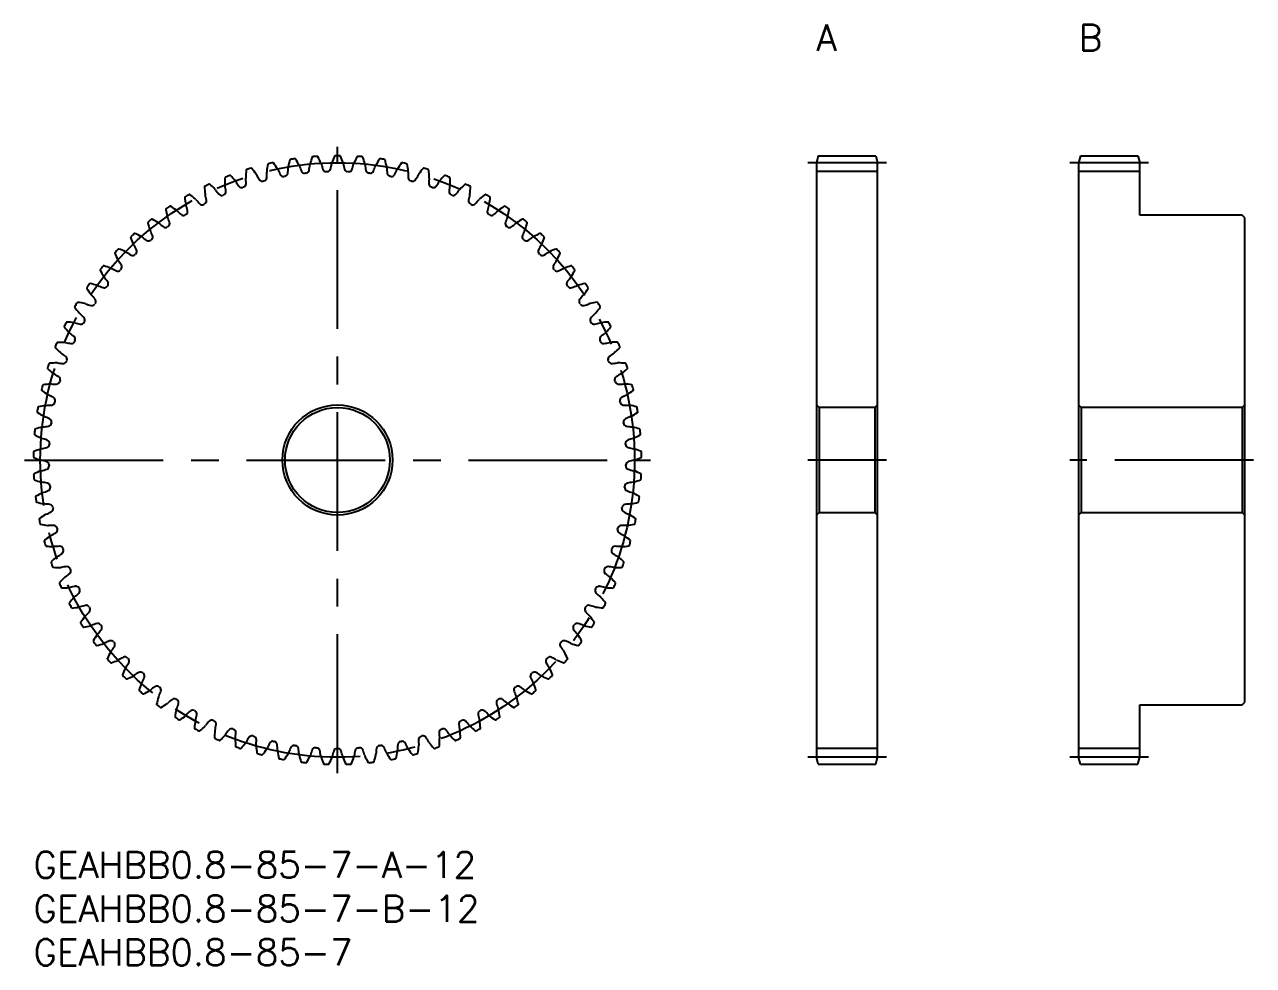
# Model space of a CAD drawing. Extents: x -1 to 140, y -13 to 95.
import ezdxf

# ---------------------------------------------------------------- set-up
doc = ezdxf.new("R2010")
doc.units = 0
doc.header["$LTSCALE"] = 0.5
doc.linetypes.add('CENTER', pattern=[50.8, 31.75, -6.35, 6.35, -6.35])
for name, color, linetype in [('MSM_CENTER', 1, 'CENTER'), ('MSM_CONTINUOUS', 7, 'CONTINUOUS'), ('MSM_PART_NUMBER', 7, 'CONTINUOUS')]:
    doc.layers.add(name, color=color, linetype=linetype)
doc.styles.get("Standard").update_dxf_attribs({"font": 'txt.shx', "height": 3, "bigfont": 'bigfont.shx'})

# ---------------------------------------------------------------- blocks, each defined once
blk = doc.blocks.new('*U2')
at = {"layer": 'MSM_PART_NUMBER'}
blk.add_text('GEAHBB0.8-85-7-A-12', height=3, dxfattribs=at).set_placement((0, -3))
blk = doc.blocks.new('*U3')
at = {"layer": 'MSM_PART_NUMBER'}
blk.add_text('GEAHBB0.8-85-7-B-12', height=3, dxfattribs=at).set_placement((0, -8))
blk = doc.blocks.new('*U4')
at = {"layer": 'MSM_PART_NUMBER'}
blk.add_text('GEAHBB0.8-85-7', height=3, dxfattribs=at).set_placement((0, -13))
blk = doc.blocks.new('*U5')
at = {"layer": 'MSM_PART_NUMBER'}
blk.add_text('A', height=3, dxfattribs=at).set_placement((89.6, 91.6))
blk = doc.blocks.new('*U6')
at = {"layer": 'MSM_PART_NUMBER'}
blk.add_text('B', height=3, dxfattribs=at).set_placement((119.6, 91.6))

msp = doc.modelspace()

# ---------------------------------------------------------------- linework, layer by layer
at = {"layer": 'MSM_CENTER'}
for p, q in [((34.8, 9), (34.8, 80.6)), ((97.6, 78.8), (88.6, 78.8)), ((127.6, 78.8), (118.6, 78.8)), ((-1, 44.8), (70.6, 44.8)), ((97.6, 44.8), (88.6, 44.8)), ((139.6, 44.8), (118.6, 44.8)), ((97.6, 10.8), (88.6, 10.8)), ((127.6, 10.8), (118.6, 10.8))]:
    msp.add_line(p, q, dxfattribs=at)
msp.add_circle((34.8, 44.8), 34, dxfattribs=at)
at = {"layer": 'MSM_CONTINUOUS'}
for p, q in [((89.81, 79.6), (89.6, 78.8)), ((89.6, 78.8), (89.6, 10.8)), ((89.81, 79.6), (96.39, 79.6)), ((96.39, 79.6), (96.6, 78.8)), ((96.6, 10.8), (96.6, 78.8)), ((119.81, 79.6), (119.6, 78.8)), ((119.6, 78.8), (119.6, 10.8)), ((119.81, 79.6), (126.39, 79.6)), ((126.39, 79.6), (126.6, 78.8)), ((126.6, 72.8), (126.6, 78.8)), ((96.6, 77.8), (89.6, 77.8)), ((126.6, 77.8), (119.6, 77.8)), ((138.3, 72.8), (126.6, 72.8)), ((138.6, 72.5), (138.3, 72.8)), ((138.6, 17.1), (138.6, 72.5)), ((89.6, 51.1), (89.9, 50.8)), ((89.9, 50.8), (89.9, 38.8)), ((96.3, 50.8), (89.9, 50.8)), ((96.3, 50.8), (96.6, 51.1)), ((96.3, 50.8), (96.3, 38.8)), ((119.6, 51.1), (119.9, 50.8)), ((119.9, 50.8), (119.9, 38.8)), ((138.3, 50.8), (119.9, 50.8)), ((138.3, 50.8), (138.6, 51.1)), ((138.3, 50.8), (138.3, 38.8)), ((89.9, 38.8), (89.6, 38.5)), ((89.9, 38.8), (96.3, 38.8)), ((96.6, 38.5), (96.3, 38.8)), ((119.9, 38.8), (119.6, 38.5)), ((119.9, 38.8), (138.3, 38.8)), ((138.6, 38.5), (138.3, 38.8)), ((138.3, 16.8), (138.6, 17.1)), ((126.6, 10.8), (126.6, 16.8)), ((126.6, 16.8), (138.3, 16.8)), ((96.6, 11.8), (89.6, 11.8)), ((126.6, 11.8), (119.6, 11.8)), ((89.81, 10), (89.6, 10.8)), ((89.81, 10), (96.39, 10)), ((96.39, 10), (96.6, 10.8)), ((119.81, 10), (119.6, 10.8)), ((119.81, 10), (126.39, 10)), ((126.39, 10), (126.6, 10.8))]:
    msp.add_line(p, q, dxfattribs=at)
for radius in [6.3, 6]:
    msp.add_circle((34.8, 44.8), radius, dxfattribs=at)
for centre, radius, start, end in [((34.8, 44.8), 34.8, 102.2727, 103.139), ((27.42, 78.73), 0.08, 36.0213, 102.2727), ((18.89, 72.53), 10.62, 31.6471, 36.0215), ((39.62, 76.4), 10.63, 165.155, 169.5294), ((29.43, 79.1), 0.08, 98.9038, 165.155), ((34.8, 44.8), 34.8, 98.0374, 98.9038), ((29.95, 79.18), 0.08, 31.7862, 98.0374), ((20.98, 73.62), 10.63, 27.4118, 31.7862), ((41.94, 75.96), 10.62, 160.9197, 165.2941), ((31.97, 79.4), 0.08, 94.6685, 160.9198), ((34.8, 44.8), 34.8, 93.8021, 94.6685), ((32.5, 79.44), 0.08, 27.5507, 93.8021), ((23.15, 74.57), 10.62, 23.1765, 27.5509), ((32.31, 78.49), 0.664, 14.9223, 23.1765), ((34.8, 78.58), 0.664, 161.0588, 169.313), ((44.22, 75.35), 10.63, 156.6844, 161.0588), ((34.54, 79.52), 0.08, 90.4332, 156.6845), ((34.8, 44.8), 34.8, 89.5668, 90.4332), ((35.06, 79.52), 0.08, 23.3156, 89.5668), ((25.38, 75.35), 10.63, 18.9412, 23.3156), ((34.8, 78.58), 0.664, 10.687, 18.9412), ((37.29, 78.49), 0.664, 156.8235, 165.0777), ((46.45, 74.57), 10.62, 152.4491, 156.8235), ((37.1, 79.44), 0.08, 86.1974, 152.4491), ((34.8, 44.8), 34.8, 85.3315, 86.1979), ((37.63, 79.4), 0.08, 19.0803, 85.3315), ((27.66, 75.96), 10.62, 14.7059, 19.0803), ((48.62, 73.62), 10.62, 148.2138, 152.5882), ((39.65, 79.18), 0.08, 81.9621, 148.2138), ((34.8, 44.8), 34.8, 81.0962, 81.9626), ((40.17, 79.1), 0.08, 14.845, 81.0962), ((29.98, 76.4), 10.63, 10.4706, 14.845), ((50.71, 72.53), 10.62, 143.9785, 148.3529), ((42.18, 78.73), 0.08, 77.7273, 143.9785), ((34.8, 44.8), 34.8, 76.861, 77.7273), ((34.8, 44.8), 34.8, 110.7433, 111.6096), ((22.5, 77.27), 0.08, 44.492, 110.7433), ((34.91, 76.77), 10.62, 173.6256, 178), ((24.43, 77.94), 0.08, 107.3743, 173.6256), ((34.8, 44.8), 34.8, 106.508, 107.3743), ((24.93, 78.09), 0.08, 40.2567, 106.508), ((16.89, 71.27), 10.63, 35.8824, 40.2567), ((24.96, 77.11), 0.664, 27.6282, 35.8824), ((33.07, 81.37), 8.5, 207.713, 212.0504), ((18.21, 77.44), 8.5, 357.5966, 1.9341), ((37.27, 76.67), 10.63, 169.3903, 173.7647), ((27.37, 77.75), 0.664, 173.7647, 182.0189), ((26.91, 78.61), 0.08, 103.139, 169.3903), ((27.37, 77.75), 0.664, 23.3929, 31.6471), ((35.78, 81.4), 8.5, 203.4777, 207.8151), ((28.61, 77.62), 0.4, 207.8151, 280.6761), ((28.71, 77.64), 0.4, 280.5003, 353.3613), ((20.67, 78.58), 8.5, 353.3613, 357.6988), ((29.82, 78.21), 0.664, 169.5294, 177.7836), ((29.82, 78.21), 0.664, 19.1576, 27.4118), ((38.48, 81.23), 8.5, 199.2424, 203.5798), ((31.05, 77.99), 0.4, 203.5798, 276.4409), ((34.8, 44.8), 33, 96.265, 96.4409), ((31.16, 78), 0.4, 276.265, 349.126), ((23.2, 79.53), 8.5, 349.1261, 353.4635), ((32.31, 78.49), 0.664, 165.2941, 173.5483), ((41.16, 80.86), 8.5, 195.0071, 199.3445), ((33.51, 78.18), 0.4, 199.3445, 272.2056), ((34.8, 44.8), 33, 92.0297, 92.2056), ((33.62, 78.18), 0.4, 272.0297, 344.8907), ((25.8, 80.29), 8.5, 344.8908, 349.2282), ((43.8, 80.29), 8.5, 190.7718, 195.1092), ((35.98, 78.18), 0.4, 195.1092, 267.9703), ((34.8, 44.8), 33, 87.7944, 87.9703), ((36.09, 78.18), 0.4, 267.7944, 340.6555), ((28.44, 80.86), 8.5, 340.6555, 344.9929), ((37.29, 78.49), 0.664, 6.4517, 14.7059), ((46.4, 79.53), 8.5, 186.5365, 190.8739), ((38.44, 78), 0.4, 190.8739, 263.735), ((34.8, 44.8), 33, 83.5591, 83.735), ((38.55, 77.99), 0.4, 263.5591, 336.4202), ((31.12, 81.23), 8.5, 336.4202, 340.7576), ((39.78, 78.21), 0.664, 152.5882, 160.8424), ((39.78, 78.21), 0.664, 2.2164, 10.4706), ((48.93, 78.58), 8.5, 182.3012, 186.6387), ((40.89, 77.64), 0.4, 186.6387, 259.4997), ((40.99, 77.62), 0.4, 259.3238, 332.1849), ((33.82, 81.4), 8.5, 332.1849, 336.5223), ((42.23, 77.75), 0.664, 148.3529, 156.6071), ((42.69, 78.61), 0.08, 10.6097, 76.861), ((32.33, 76.67), 10.63, 6.2353, 10.6097), ((42.23, 77.75), 0.664, 357.9811, 6.2353), ((51.39, 77.44), 8.5, 178.0659, 182.4034), ((36.53, 81.37), 8.5, 327.9496, 332.287), ((44.64, 77.11), 0.664, 144.1176, 152.3718), ((52.71, 71.27), 10.63, 139.7433, 144.1176), ((44.67, 78.09), 0.08, 73.4915, 139.7433), ((34.8, 44.8), 34.8, 72.6257, 73.492), ((45.17, 77.94), 0.08, 6.3742, 72.6257), ((34.69, 76.77), 10.62, 2, 6.3744), ((47.1, 77.27), 0.08, 69.2567, 135.508), ((34.8, 44.8), 34.8, 68.3904, 69.2567), ((19.66, 76.05), 0.08, 115.8449, 182.0962), ((30.2, 76.43), 10.62, 182.0962, 186.4706), ((34.8, 44.8), 34.8, 114.9786, 115.8449), ((20.14, 76.27), 0.08, 48.7273, 114.9786), ((13.18, 68.35), 10.63, 44.3529, 48.7273), ((22.01, 77.08), 0.08, 111.6092, 177.8609), ((32.55, 76.69), 10.63, 177.8609, 182.2353), ((22.6, 76.3), 0.664, 182.2353, 190.4895), ((13.58, 74.64), 8.5, 6.0672, 10.4047), ((14.98, 69.88), 10.62, 40.1176, 44.492), ((22.6, 76.3), 0.664, 31.8635, 40.1177), ((30.37, 81.15), 8.5, 211.9483, 216.2857), ((23.85, 76.35), 0.4, 216.2857, 289.1467), ((34.8, 44.8), 33, 108.9709, 109.1467), ((23.94, 76.39), 0.4, 288.9709, 1.8319), ((24.96, 77.11), 0.664, 178, 186.2542), ((15.85, 76.13), 8.5, 1.8319, 6.1694), ((26.21, 77.08), 0.4, 212.0504, 284.9114), ((34.8, 44.8), 33, 104.7356, 104.9114), ((26.3, 77.1), 0.4, 284.7356, 357.5966), ((34.8, 44.8), 33, 100.5003, 100.6761), ((34.8, 44.8), 33, 79.3239, 79.4997), ((43.3, 77.1), 0.4, 182.4034, 255.2644), ((34.8, 44.8), 33, 75.0886, 75.2644), ((43.39, 77.08), 0.4, 255.0885, 327.9496), ((53.75, 76.13), 8.5, 173.8306, 178.1681), ((45.66, 76.39), 0.4, 178.1681, 251.0291), ((44.64, 77.11), 0.664, 353.7458, 2), ((34.8, 44.8), 33, 70.8533, 71.0291), ((45.75, 76.35), 0.4, 250.8532, 323.7143), ((39.23, 81.15), 8.5, 323.7143, 328.0517), ((47, 76.3), 0.664, 139.8824, 148.1365), ((54.62, 69.88), 10.63, 135.508, 139.8824), ((56.02, 74.64), 8.5, 169.5953, 173.9328), ((47.59, 77.08), 0.08, 2.139, 68.3904), ((47, 76.3), 0.664, 349.5105, 357.7647), ((37.05, 76.69), 10.63, 357.7647, 2.1391), ((56.42, 68.35), 10.62, 131.2727, 135.6471), ((49.46, 76.27), 0.08, 65.0214, 131.2727), ((34.8, 44.8), 34.8, 64.1551, 65.0214), ((39.4, 76.43), 10.63, 353.5294, 357.9038), ((49.94, 76.05), 0.08, 357.9038, 64.1551), ((17.4, 74.84), 0.08, 120.0797, 186.3315), ((27.88, 76.01), 10.62, 186.3315, 190.7059), ((34.8, 44.8), 34.8, 119.2139, 120.0802), ((17.85, 75.1), 0.08, 52.9626, 119.2139), ((11.5, 66.69), 10.63, 48.5882, 52.9626), ((18.09, 74.16), 0.664, 40.3341, 48.5882), ((25.07, 80.1), 8.5, 220.4188, 224.7563), ((20.3, 75.31), 0.664, 186.4706, 194.7248), ((11.44, 72.99), 8.5, 10.3025, 14.64), ((20.3, 75.31), 0.664, 36.0988, 44.3529), ((27.7, 80.72), 8.5, 216.1836, 220.521), ((21.54, 75.46), 0.4, 220.521, 293.382), ((34.8, 44.8), 33, 113.2062, 113.382), ((21.64, 75.5), 0.4, 293.2062, 6.0672), ((47.96, 75.5), 0.4, 173.9328, 246.7938), ((34.8, 44.8), 33, 66.618, 66.7938), ((48.06, 75.46), 0.4, 246.6179, 319.479), ((41.9, 80.72), 8.5, 319.479, 323.8164), ((49.3, 75.31), 0.664, 135.6471, 143.9012), ((58.16, 72.99), 8.5, 165.36, 169.6975), ((49.3, 75.31), 0.664, 345.2752, 353.5294), ((44.53, 80.1), 8.5, 315.2437, 319.5812), ((51.51, 74.16), 0.664, 131.4118, 139.6659), ((58.1, 66.69), 10.63, 127.0374, 131.4118), ((51.75, 75.1), 0.08, 60.7861, 127.0374), ((34.8, 44.8), 34.8, 59.9198, 60.7861), ((41.72, 76.01), 10.63, 349.2941, 353.6685), ((52.2, 74.84), 0.08, 353.6685, 59.9198), ((15.23, 73.48), 0.08, 124.315, 190.5668), ((25.59, 75.41), 10.62, 190.5668, 194.9412), ((34.8, 44.8), 34.8, 123.4492, 124.3155), ((15.66, 73.77), 0.08, 57.1979, 123.4492), ((9.95, 64.91), 10.62, 52.8235, 57.1979), ((15.97, 72.84), 0.664, 44.5693, 52.8235), ((22.49, 79.28), 8.5, 224.6541, 228.9916), ((18.09, 74.16), 0.664, 190.7059, 198.9601), ((9.42, 71.19), 8.5, 14.5378, 18.8753), ((17.26, 73.22), 0.4, 301.6768, 14.5378), ((19.32, 74.39), 0.4, 224.7563, 297.6173), ((34.8, 44.8), 33, 117.4415, 117.6173), ((19.41, 74.44), 0.4, 297.4415, 10.3025), ((50.19, 74.44), 0.4, 169.6975, 242.5585), ((34.8, 44.8), 33, 62.3827, 62.5585), ((50.28, 74.39), 0.4, 242.3826, 315.2437), ((52.34, 73.22), 0.4, 165.4622, 238.3232), ((60.18, 71.19), 8.5, 161.1247, 165.4622), ((51.51, 74.16), 0.664, 341.0399, 349.2941), ((47.11, 79.28), 8.5, 311.0084, 315.3459), ((53.63, 72.84), 0.664, 127.1765, 135.4307), ((59.65, 64.91), 10.63, 122.8021, 127.1765), ((53.94, 73.77), 0.08, 56.5508, 122.8021), ((34.8, 44.8), 34.8, 55.6845, 56.5508), ((44.01, 75.41), 10.62, 345.0588, 349.4332), ((54.37, 73.48), 0.08, 349.4332, 55.6845), ((13.16, 71.95), 0.08, 128.5503, 194.8021), ((23.36, 74.65), 10.62, 194.8021, 199.1765), ((34.8, 44.8), 34.8, 127.6845, 128.5508), ((13.58, 72.28), 0.08, 61.4332, 127.6845), ((8.53, 63.02), 10.62, 57.0588, 61.4332), ((13.95, 71.38), 0.664, 48.8046, 57.0588), ((19.98, 78.28), 8.5, 228.8894, 233.2269), ((15.97, 72.84), 0.664, 194.9412, 203.1954), ((7.54, 69.24), 8.5, 18.7731, 23.1106), ((15.21, 71.85), 0.4, 305.9121, 18.7731), ((17.17, 73.17), 0.4, 228.9916, 301.8526), ((34.8, 44.8), 33, 121.6768, 121.8526), ((34.8, 44.8), 33, 58.1474, 58.3232), ((52.43, 73.17), 0.4, 238.1473, 311.0084), ((54.39, 71.85), 0.4, 161.2269, 234.0879), ((62.06, 69.24), 8.5, 156.8894, 161.2269), ((53.63, 72.84), 0.664, 336.8046, 345.0588), ((49.62, 78.28), 8.5, 306.7731, 311.1106), ((55.65, 71.38), 0.664, 122.9412, 131.1954), ((61.07, 63.02), 10.63, 118.5668, 122.9412), ((56.02, 72.28), 0.08, 52.3155, 118.5668), ((34.8, 44.8), 34.8, 51.4492, 52.3155), ((46.24, 74.65), 10.63, 340.8235, 345.1979), ((56.44, 71.95), 0.08, 345.1979, 51.4492), ((11.22, 70.28), 0.08, 132.7861, 199.0374), ((34.8, 44.8), 34.8, 131.9198, 132.7861), ((11.6, 70.63), 0.08, 65.6685, 131.9198), ((7.26, 61.03), 10.63, 61.2941, 65.6685), ((12.04, 69.76), 0.664, 53.0399, 61.2941), ((13.95, 71.38), 0.664, 199.1765, 207.4307), ((5.81, 67.16), 8.5, 23.0084, 27.3459), ((13.27, 70.33), 0.4, 310.1474, 23.0084), ((15.13, 71.79), 0.4, 233.2269, 306.0879), ((34.8, 44.8), 33, 125.9121, 126.0879), ((34.8, 44.8), 33, 53.9121, 54.0879), ((54.47, 71.79), 0.4, 233.9121, 306.7731), ((56.33, 70.33), 0.4, 156.9916, 229.8526), ((63.79, 67.16), 8.5, 152.6541, 156.9916), ((55.65, 71.38), 0.664, 332.5693, 340.8235), ((57.56, 69.76), 0.664, 118.7059, 126.9601), ((62.34, 61.03), 10.62, 114.3315, 118.7059), ((58, 70.63), 0.08, 48.0802, 114.3315), ((34.8, 44.8), 34.8, 47.2139, 48.0802), ((58.38, 70.28), 0.08, 340.9626, 47.2139), ((34.8, 44.8), 34.8, 136.1551, 137.0214), ((9.76, 68.85), 0.08, 69.9038, 136.1551), ((6.14, 58.95), 10.63, 65.5294, 69.9038), ((21.18, 73.72), 10.63, 199.0374, 203.4118), ((12.04, 69.76), 0.664, 203.4117, 211.6659), ((4.24, 64.96), 8.5, 27.2437, 31.5812), ((17.54, 77.09), 8.5, 233.1247, 237.4622), ((13.19, 70.26), 0.4, 237.4622, 310.3232), ((34.8, 44.8), 33, 130.1474, 130.3232), ((34.8, 44.8), 33, 49.6768, 49.8526), ((56.41, 70.26), 0.4, 229.6768, 302.5378), ((52.06, 77.09), 8.5, 302.5378, 306.8753), ((65.36, 64.96), 8.5, 148.4188, 152.7563), ((57.56, 69.76), 0.664, 328.3341, 336.5882), ((48.42, 73.72), 10.63, 336.5882, 340.9626), ((63.46, 58.95), 10.63, 110.0962, 114.4706), ((59.84, 68.85), 0.08, 43.8449, 110.0962), ((34.8, 44.8), 34.8, 42.9786, 43.8449), ((9.4, 68.47), 0.08, 137.0214, 203.2727), ((19.09, 72.64), 10.63, 203.2727, 207.6471), ((10.26, 68.01), 0.664, 207.6471, 215.9012), ((2.83, 62.65), 8.5, 31.479, 35.8164), ((10.26, 68.01), 0.664, 57.2752, 65.5294), ((15.21, 75.73), 8.5, 237.36, 241.6975), ((11.37, 68.6), 0.4, 241.6975, 314.5585), ((34.8, 44.8), 33, 134.3827, 134.5585), ((11.44, 68.67), 0.4, 314.3827, 27.2437), ((58.16, 68.67), 0.4, 152.7563, 225.6173), ((34.8, 44.8), 33, 45.4415, 45.6173), ((58.23, 68.6), 0.4, 225.4415, 298.3025), ((54.39, 75.73), 8.5, 298.3025, 302.64), ((59.34, 68.01), 0.664, 114.4706, 122.7248), ((66.77, 62.65), 8.5, 144.1836, 148.521), ((59.34, 68.01), 0.664, 324.0988, 332.3529), ((50.51, 72.64), 10.63, 332.3529, 336.7273), ((60.2, 68.47), 0.08, 336.7273, 42.9786), ((7.72, 66.53), 0.08, 141.2567, 207.508), ((17.07, 71.4), 10.62, 207.508, 211.8824), ((34.8, 44.8), 34.8, 140.3904, 141.2567), ((8.05, 66.94), 0.08, 74.1391, 140.3903), ((5.17, 56.79), 10.62, 69.7647, 74.1391), ((8.61, 66.14), 0.664, 61.5105, 69.7647), ((12.97, 74.2), 8.5, 241.5953, 245.9328), ((9.67, 66.8), 0.4, 245.9328, 318.7938), ((34.8, 44.8), 33, 138.618, 138.7938), ((9.74, 66.88), 0.4, 318.618, 31.479), ((59.86, 66.88), 0.4, 148.521, 221.382), ((34.8, 44.8), 33, 41.2062, 41.382), ((59.93, 66.8), 0.4, 221.2062, 294.0673), ((56.63, 74.2), 8.5, 294.0672, 298.4047), ((60.99, 66.14), 0.664, 110.2353, 118.4895), ((64.43, 56.79), 10.62, 105.8609, 110.2353), ((61.55, 66.94), 0.08, 39.6096, 105.8609), ((52.53, 71.4), 10.63, 328.1176, 332.492), ((34.8, 44.8), 34.8, 38.7433, 39.6096), ((61.88, 66.53), 0.08, 332.492, 38.7433), ((34.8, 44.8), 34.8, 144.6257, 145.492), ((6.49, 64.9), 0.08, 78.3744, 144.6256), ((4.36, 54.57), 10.63, 74, 78.3744), ((7.11, 64.15), 0.664, 65.7458, 74), ((10.86, 72.51), 8.5, 245.8306, 250.1681), ((8.61, 66.14), 0.664, 211.8824, 220.1365), ((1.6, 60.24), 8.5, 35.7143, 40.0517), ((34.8, 44.8), 33, 142.8533, 143.0291), ((8.18, 64.97), 0.4, 322.8532, 35.7143), ((61.42, 64.97), 0.4, 144.2857, 217.1467), ((68, 60.24), 8.5, 139.9483, 144.2857), ((34.8, 44.8), 33, 36.9709, 37.1467), ((60.99, 66.14), 0.664, 319.8635, 328.1176), ((58.74, 72.51), 8.5, 289.8319, 294.1694), ((62.49, 64.15), 0.664, 106, 114.2542), ((65.24, 54.57), 10.63, 101.6256, 106), ((63.11, 64.9), 0.08, 35.3743, 101.6256), ((34.8, 44.8), 34.8, 34.508, 35.3743), ((6.19, 64.47), 0.08, 145.492, 211.7433), ((15.16, 70.02), 10.62, 211.7433, 216.1176), ((7.11, 64.15), 0.664, 216.1176, 224.3718), ((0.55, 57.75), 8.5, 39.9496, 44.287), ((8.12, 64.89), 0.4, 250.1681, 323.0291), ((61.48, 64.89), 0.4, 216.9709, 289.8319), ((69.05, 57.75), 8.5, 135.713, 140.0504), ((62.49, 64.15), 0.664, 315.6282, 323.8824), ((54.44, 70.02), 10.62, 323.8824, 328.2567), ((63.41, 64.47), 0.08, 328.2567, 34.508), ((4.81, 62.3), 0.08, 149.7273, 215.9786), ((34.8, 44.8), 34.8, 148.861, 149.7273), ((13.35, 68.5), 10.63, 215.9785, 220.3529), ((5.08, 62.75), 0.08, 82.6095, 148.861), ((3.73, 52.3), 10.62, 78.2353, 82.6097), ((5.76, 62.05), 0.664, 69.9811, 78.2353), ((8.88, 70.66), 8.5, 250.0659, 254.4034), ((6.7, 62.86), 0.4, 254.4034, 327.2644), ((34.8, 44.8), 33, 147.0886, 147.2644), ((6.76, 62.95), 0.4, 327.0885, 39.9496), ((62.84, 62.95), 0.4, 140.0504, 212.9114), ((34.8, 44.8), 33, 32.7356, 32.9114), ((62.9, 62.86), 0.4, 212.7356, 285.5967), ((60.72, 70.66), 8.5, 285.5966, 289.9341), ((63.84, 62.05), 0.664, 101.7647, 110.0189), ((65.87, 52.3), 10.63, 97.3903, 101.7647), ((56.25, 68.5), 10.62, 319.6471, 324.0215), ((64.52, 62.75), 0.08, 31.1386, 97.3903), ((34.8, 44.8), 34.8, 30.2727, 31.139), ((64.79, 62.3), 0.08, 324.0215, 30.2727), ((34.8, 44.8), 34.8, 153.0962, 153.9626), ((3.84, 60.51), 0.08, 86.845, 153.0962), ((3.26, 49.98), 10.62, 82.4706, 86.845), ((4.56, 59.86), 0.664, 74.2164, 82.4706), ((7.04, 68.68), 8.5, 254.3012, 258.6387), ((5.76, 62.05), 0.664, 220.3529, 228.6071), ((-0.31, 55.18), 8.5, 44.1849, 48.5223), ((5.45, 60.74), 0.4, 258.6387, 331.4997), ((5.5, 60.83), 0.4, 331.3238, 44.1849), ((34.8, 44.8), 33, 151.3239, 151.4997), ((64.1, 60.83), 0.4, 135.8151, 208.6761), ((34.8, 44.8), 33, 28.5003, 28.6761), ((64.15, 60.74), 0.4, 208.5003, 281.3614), ((69.91, 55.18), 8.5, 131.4777, 135.8151), ((62.56, 68.68), 8.5, 281.3614, 285.6988), ((63.84, 62.05), 0.664, 311.3929, 319.6471), ((65.04, 59.86), 0.664, 97.5294, 105.7836), ((66.34, 49.98), 10.62, 93.155, 97.5294), ((65.76, 60.51), 0.08, 26.9033, 93.155), ((34.8, 44.8), 34.8, 26.0374, 26.9038), ((3.6, 60.04), 0.08, 153.9626, 220.2139), ((11.66, 66.85), 10.62, 220.2138, 224.5882), ((4.56, 59.86), 0.664, 224.5882, 232.8424), ((-0.98, 52.56), 8.5, 48.4202, 52.7576), ((70.58, 52.56), 8.5, 127.2424, 131.5798), ((65.04, 59.86), 0.664, 307.1576, 315.4118), ((57.94, 66.85), 10.63, 315.4118, 319.7862), ((66, 60.04), 0.08, 319.7862, 26.0374), ((2.56, 57.7), 0.08, 158.1984, 224.4492), ((34.8, 44.8), 34.8, 157.3315, 158.1979), ((2.76, 58.18), 0.08, 91.0803, 157.3315), ((2.96, 47.64), 10.62, 86.7059, 91.0803), ((3.53, 57.58), 0.664, 78.4517, 86.7059), ((5.36, 66.56), 8.5, 258.5365, 262.8739), ((4.35, 58.53), 0.4, 262.8739, 335.735), ((4.39, 58.62), 0.4, 335.5592, 48.4201), ((34.8, 44.8), 33, 155.5591, 155.735), ((65.21, 58.62), 0.4, 131.5798, 204.4409), ((34.8, 44.8), 33, 24.265, 24.4409), ((65.25, 58.53), 0.4, 204.265, 277.1261), ((64.24, 66.56), 8.5, 277.1261, 281.4635), ((66.07, 57.58), 0.664, 93.2941, 101.5483), ((66.64, 47.64), 10.63, 88.9197, 93.2941), ((66.84, 58.18), 0.08, 22.668, 88.9197), ((34.8, 44.8), 34.8, 21.8021, 22.6685), ((67.04, 57.7), 0.08, 315.5509, 21.8021), ((10.09, 65.08), 10.62, 224.4491, 228.8235), ((3.53, 57.58), 0.664, 228.8235, 237.0777), ((-1.46, 49.9), 8.5, 52.6555, 56.9929), ((3.46, 56.34), 0.4, 339.7945, 52.6555), ((66.14, 56.34), 0.4, 127.3445, 200.2056), ((71.06, 49.9), 8.5, 123.0071, 127.3445), ((66.07, 57.58), 0.664, 302.9223, 311.1765), ((59.51, 65.08), 10.63, 311.1765, 315.5509), ((34.8, 44.8), 34.8, 161.5668, 162.4332), ((1.7, 55.28), 0.08, 162.4336, 228.6845), ((8.66, 63.2), 10.63, 228.6844, 233.0588), ((1.86, 55.78), 0.08, 95.3156, 161.5668), ((2.84, 45.28), 10.63, 90.9412, 95.3156), ((2.67, 55.24), 0.664, 82.687, 90.9412), ((3.83, 64.33), 8.5, 262.7718, 267.1092), ((3.42, 56.24), 0.4, 267.1092, 339.9703), ((34.8, 44.8), 33, 159.7944, 159.9703), ((34.8, 44.8), 33, 20.0297, 20.2056), ((66.18, 56.24), 0.4, 200.0297, 272.8908), ((65.77, 64.33), 8.5, 272.8908, 277.2282), ((66.93, 55.24), 0.664, 89.0588, 97.313), ((66.76, 45.28), 10.63, 84.6844, 89.0588), ((60.94, 63.2), 10.63, 306.9412, 311.3156), ((67.74, 55.78), 0.08, 18.4327, 84.6844), ((34.8, 44.8), 34.8, 17.5668, 18.4332), ((67.9, 55.28), 0.08, 311.3156, 17.5668), ((2.89, 42.92), 10.62, 95.1765, 99.5509), ((1.99, 52.84), 0.664, 86.9223, 95.1765), ((2.47, 61.99), 8.5, 267.0071, 271.3445), ((2.67, 55.24), 0.664, 233.0588, 241.313), ((-1.74, 47.2), 8.5, 56.8908, 61.2282), ((2.66, 53.89), 0.4, 271.3445, 344.2056), ((2.69, 53.99), 0.4, 344.0298, 56.8907), ((34.8, 44.8), 33, 164.0297, 164.2056), ((66.91, 53.99), 0.4, 123.1092, 195.9703), ((34.8, 44.8), 33, 15.7944, 15.9703), ((66.94, 53.89), 0.4, 195.7944, 268.6555), ((71.34, 47.2), 8.5, 118.7718, 123.1092), ((67.13, 61.99), 8.5, 268.6555, 272.9929), ((66.93, 55.24), 0.664, 298.687, 306.9412), ((67.61, 52.84), 0.664, 84.8235, 93.0777), ((66.71, 42.92), 10.63, 80.4491, 84.8235), ((34.8, 44.8), 34.8, 165.8021, 166.6685), ((1.02, 52.81), 0.08, 166.6689, 232.9197), ((7.37, 61.22), 10.62, 232.9197, 237.2941), ((1.14, 53.32), 0.08, 99.5509, 165.8021), ((1.99, 52.84), 0.664, 237.2941, 245.5483), ((-1.81, 44.5), 8.5, 61.1261, 65.4635), ((71.41, 44.5), 8.5, 114.5365, 118.8739), ((67.61, 52.84), 0.664, 294.4517, 302.7059), ((62.23, 61.22), 10.62, 302.7059, 307.0803), ((68.46, 53.32), 0.08, 14.1974, 80.4491), ((34.8, 44.8), 34.8, 13.3315, 14.1979), ((68.58, 52.81), 0.08, 307.0803, 13.3315), ((34.8, 44.8), 34.8, 170.0374, 170.9038), ((0.6, 50.81), 0.08, 103.7862, 170.0374), ((3.12, 40.57), 10.62, 99.4118, 103.7862), ((1.49, 50.39), 0.664, 91.1576, 99.4118), ((1.29, 59.55), 8.5, 271.2424, 275.5798), ((2.08, 51.49), 0.4, 275.5798, 348.4409), ((2.1, 51.59), 0.4, 348.265, 61.1261), ((34.8, 44.8), 33, 168.265, 168.4409), ((67.5, 51.59), 0.4, 118.8739, 191.735), ((34.8, 44.8), 33, 11.5591, 11.735), ((67.52, 51.49), 0.4, 191.5591, 264.4202), ((68.31, 59.55), 8.5, 264.4202, 268.7576), ((68.11, 50.39), 0.664, 80.5882, 88.8424), ((66.48, 40.57), 10.63, 76.2138, 80.5882), ((69, 50.81), 0.08, 9.9621, 76.2138), ((34.8, 44.8), 34.8, 9.0962, 9.9626), ((0.52, 50.29), 0.08, 170.9038, 237.155), ((6.24, 59.15), 10.62, 237.155, 241.5294), ((1.49, 50.39), 0.664, 241.5294, 249.7836), ((-1.69, 41.8), 8.5, 65.3613, 69.6988), ((1.69, 49.16), 0.4, 352.5003, 65.3613), ((67.91, 49.16), 0.4, 114.6387, 187.4997), ((71.29, 41.8), 8.5, 110.3012, 114.6387), ((68.11, 50.39), 0.664, 290.2164, 298.4706), ((63.36, 59.15), 10.63, 298.4706, 302.845), ((69.08, 50.29), 0.08, 302.845, 9.0962), ((34.8, 44.8), 34.8, 174.2727, 175.139), ((0.25, 48.26), 0.08, 108.0215, 174.2727), ((3.52, 38.24), 10.63, 103.6471, 108.0215), ((1.17, 47.92), 0.664, 95.3929, 103.6471), ((0.29, 57.04), 8.5, 275.4777, 279.8151), ((1.67, 49.06), 0.4, 279.8151, 352.6761), ((34.8, 44.8), 33, 172.5003, 172.6761), ((34.8, 44.8), 33, 7.3239, 7.4997), ((67.93, 49.06), 0.4, 187.3238, 260.1849), ((69.31, 57.04), 8.5, 260.1849, 264.5223), ((68.43, 47.92), 0.664, 76.3529, 84.6071), ((66.08, 38.24), 10.63, 71.9785, 76.3529), ((69.35, 48.26), 0.08, 5.7268, 71.9785), ((34.8, 44.8), 34.8, 4.861, 5.7273), ((0.2, 47.74), 0.08, 175.1395, 241.3903), ((5.25, 57), 10.62, 241.3903, 245.7647), ((1.17, 47.92), 0.664, 245.7647, 254.0189), ((-1.37, 39.11), 8.5, 69.5966, 73.9341), ((1.45, 46.6), 0.4, 284.0504, 356.9114), ((1.45, 46.7), 0.4, 356.7356, 69.5966), ((34.8, 44.8), 33, 176.7356, 176.9114), ((68.15, 46.7), 0.4, 110.4034, 183.2644), ((34.8, 44.8), 33, 3.0886, 3.2644), ((68.15, 46.6), 0.4, 183.0885, 255.9496), ((70.97, 39.11), 8.5, 106.0659, 110.4034), ((68.43, 47.92), 0.664, 285.9811, 294.2353), ((64.35, 57), 10.62, 294.2353, 298.6097), ((69.4, 47.74), 0.08, 298.6097, 4.861), ((34.8, 44.8), 34.8, 178.508, 179.3743), ((0.08, 45.18), 0.08, 179.3743, 245.6256), ((0.09, 45.7), 0.08, 112.2567, 178.508), ((4.43, 54.78), 10.62, 245.6256, 250), ((4.09, 35.94), 10.62, 107.8824, 112.2567), ((1.03, 45.42), 0.664, 99.6282, 107.8824), ((-0.52, 54.46), 8.5, 279.713, 284.0504), ((70.12, 54.46), 8.5, 255.9496, 260.287), ((68.57, 45.42), 0.664, 72.1176, 80.3718), ((65.51, 35.94), 10.63, 67.7433, 72.1176), ((65.17, 54.78), 10.63, 290, 294.3744), ((69.51, 45.7), 0.08, 1.4915, 67.7433), ((69.52, 45.18), 0.08, 294.3744, 0.6257), ((34.8, 44.8), 34.8, 0.6257, 1.492), ((1.03, 45.42), 0.664, 250, 258.2542), ((-0.85, 36.45), 8.5, 73.8319, 78.1694), ((-1.13, 51.82), 8.5, 283.9483, 288.2857), ((1.4, 44.23), 0.4, 0.9709, 73.8319), ((1.41, 44.13), 0.4, 288.2857, 1.1467), ((34.8, 44.8), 33, 180.9709, 181.1467), ((34.8, 44.8), 33, 358.8533, 359.0291), ((68.19, 44.13), 0.4, 178.8532, 251.7143), ((68.2, 44.23), 0.4, 106.1681, 179.0291), ((70.73, 51.82), 8.5, 251.7143, 256.0517), ((70.45, 36.45), 8.5, 101.8306, 106.1681), ((68.57, 45.42), 0.664, 281.7458, 290), ((0.12, 43.14), 0.08, 116.492, 182.7433), ((34.8, 44.8), 34.8, 182.7433, 183.6096), ((0.15, 42.61), 0.08, 183.6096, 249.8609), ((4.82, 33.7), 10.63, 112.1176, 116.492), ((3.78, 52.51), 10.63, 249.8609, 254.2353), ((1.07, 42.93), 0.664, 103.8635, 112.1177), ((1.07, 42.93), 0.664, 254.2353, 262.4895), ((-0.14, 33.84), 8.5, 78.0672, 82.4047), ((69.74, 33.84), 8.5, 97.5953, 101.9328), ((68.53, 42.93), 0.664, 277.5105, 285.7647), ((68.53, 42.93), 0.664, 67.8824, 76.1365), ((65.82, 52.51), 10.62, 285.7647, 290.1391), ((64.78, 33.7), 10.63, 63.508, 67.8824), ((69.45, 42.61), 0.08, 290.1391, 356.3904), ((69.48, 43.14), 0.08, 357.2562, 63.508), ((34.8, 44.8), 34.8, 356.3904, 357.2567), ((5.73, 31.52), 10.62, 116.3529, 120.7273), ((1.3, 40.44), 0.664, 108.0988, 116.3529), ((-1.56, 49.15), 8.5, 288.1836, 292.521), ((1.54, 41.77), 0.4, 5.2062, 78.0672), ((1.55, 41.67), 0.4, 292.521, 5.382), ((34.8, 44.8), 33, 185.2062, 185.382), ((34.8, 44.8), 33, 354.618, 354.7938), ((68.05, 41.67), 0.4, 174.6179, 247.479), ((68.06, 41.77), 0.4, 101.9328, 174.7938), ((71.16, 49.15), 8.5, 247.479, 251.8164), ((68.3, 40.44), 0.664, 63.6471, 71.9012), ((63.87, 31.52), 10.63, 59.2727, 63.6471), ((0.34, 40.58), 0.08, 120.7273, 186.9786), ((34.8, 44.8), 34.8, 186.9786, 187.8449), ((0.4, 40.06), 0.08, 187.8449, 254.0962), ((3.29, 50.2), 10.62, 254.0962, 258.4706), ((1.3, 40.44), 0.664, 258.4706, 266.7248), ((0.77, 31.29), 8.5, 82.3025, 86.64), ((1.85, 39.32), 0.4, 9.4415, 82.3025), ((34.8, 44.8), 33, 189.4415, 189.6173), ((34.8, 44.8), 33, 350.3827, 350.5585), ((67.75, 39.32), 0.4, 97.6975, 170.5585), ((68.83, 31.29), 8.5, 93.36, 97.6975), ((68.3, 40.44), 0.664, 273.2752, 281.5294), ((66.31, 50.2), 10.63, 281.5294, 285.9038), ((69.2, 40.06), 0.08, 285.9038, 352.1551), ((34.8, 44.8), 34.8, 352.1551, 353.0214), ((69.26, 40.58), 0.08, 353.0209, 59.2727), ((0.74, 38.05), 0.08, 124.9626, 191.2139), ((34.8, 44.8), 34.8, 191.2139, 192.0802), ((6.79, 29.41), 10.62, 120.5882, 124.9626), ((1.72, 37.98), 0.664, 112.3341, 120.5882), ((-1.78, 46.45), 8.5, 292.4188, 296.7563), ((1.87, 39.22), 0.4, 296.7563, 9.6173), ((67.73, 39.22), 0.4, 170.3826, 243.2437), ((71.38, 46.45), 8.5, 243.2437, 247.5812), ((67.88, 37.98), 0.664, 59.4118, 67.6659), ((62.81, 29.41), 10.63, 55.0374, 59.4118), ((34.8, 44.8), 34.8, 347.9198, 348.7861), ((68.86, 38.05), 0.08, 348.7856, 55.0374), ((0.85, 37.53), 0.08, 192.0802, 258.3315), ((2.98, 47.86), 10.62, 258.3315, 262.7059), ((1.72, 37.98), 0.664, 262.7059, 270.9601), ((1.86, 28.82), 8.5, 86.5378, 90.8753), ((2.35, 36.9), 0.4, 13.6768, 86.5378), ((2.37, 36.8), 0.4, 300.9916, 13.8526), ((34.8, 44.8), 33, 193.6768, 193.8526), ((67.23, 36.8), 0.4, 166.1474, 239.0084), ((34.8, 44.8), 33, 346.1474, 346.3232), ((67.25, 36.9), 0.4, 93.4622, 166.3232), ((67.74, 28.82), 8.5, 89.1247, 93.4622), ((67.88, 37.98), 0.664, 269.0399, 277.2941), ((66.62, 47.86), 10.62, 277.2941, 281.6685), ((68.75, 37.53), 0.08, 281.6685, 347.9198), ((1.33, 35.55), 0.08, 129.1979, 195.4492), ((34.8, 44.8), 34.8, 195.4492, 196.3155), ((8, 27.38), 10.63, 124.8235, 129.1979), ((2.31, 35.56), 0.664, 116.5693, 124.8235), ((-1.8, 43.75), 8.5, 296.6541, 300.9916), ((71.4, 43.75), 8.5, 239.0084, 243.3459), ((67.29, 35.56), 0.664, 55.1765, 63.4307), ((61.6, 27.38), 10.63, 50.8021, 55.1765), ((34.8, 44.8), 34.8, 343.6845, 344.5508), ((68.27, 35.55), 0.08, 344.5503, 50.8021), ((1.48, 35.05), 0.08, 196.315, 262.5668), ((2.84, 45.5), 10.63, 262.5668, 266.9412), ((2.31, 35.56), 0.664, 266.9412, 275.1954), ((3.13, 26.43), 8.5, 90.7731, 95.1106), ((3.08, 33.18), 0.664, 120.8046, 129.0588), ((-1.62, 41.05), 8.5, 300.8894, 305.2269), ((3.02, 34.53), 0.4, 17.9121, 90.7731), ((3.05, 34.43), 0.4, 305.2269, 18.0879), ((34.8, 44.8), 33, 197.9121, 198.0879), ((66.55, 34.43), 0.4, 161.9121, 234.7731), ((34.8, 44.8), 33, 341.9121, 342.0879), ((66.58, 34.53), 0.4, 89.2269, 162.0879), ((71.22, 41.05), 8.5, 234.7731, 239.1106), ((66.47, 26.43), 8.5, 84.8894, 89.2269), ((66.52, 33.18), 0.664, 50.9412, 59.1954), ((67.29, 35.56), 0.664, 264.8046, 273.0588), ((66.76, 45.5), 10.62, 273.0588, 277.4332), ((68.12, 35.05), 0.08, 277.4332, 343.6845), ((2.11, 33.1), 0.08, 133.4332, 199.6845), ((34.8, 44.8), 34.8, 199.6845, 200.5508), ((9.36, 25.45), 10.63, 129.0588, 133.4332), ((2.29, 32.61), 0.08, 200.5508, 266.8021), ((2.88, 43.14), 10.62, 266.8021, 271.1765), ((3.08, 33.18), 0.664, 271.1765, 279.4307), ((4.57, 24.14), 8.5, 95.0084, 99.3459), ((3.86, 32.21), 0.4, 22.1474, 95.0084), ((34.8, 44.8), 33, 202.1474, 202.3232), ((34.8, 44.8), 33, 337.6768, 337.8526), ((65.74, 32.21), 0.4, 84.9916, 157.8526), ((65.03, 24.14), 8.5, 80.6541, 84.9916), ((66.52, 33.18), 0.664, 260.5693, 268.8235), ((66.72, 43.14), 10.63, 268.8235, 273.1979), ((60.24, 25.45), 10.63, 46.5668, 50.9412), ((67.31, 32.61), 0.08, 273.1979, 339.4492), ((34.8, 44.8), 34.8, 339.4492, 340.3155), ((67.49, 33.1), 0.08, 340.315, 46.5668), ((10.86, 23.62), 10.63, 133.2941, 137.6685), ((4.03, 30.87), 0.664, 125.0399, 133.2941), ((-1.24, 38.37), 8.5, 305.1247, 309.4622), ((3.9, 32.11), 0.4, 309.4622, 22.3232), ((65.7, 32.11), 0.4, 157.6768, 230.5378), ((70.84, 38.37), 8.5, 230.5378, 234.8753), ((65.57, 30.87), 0.664, 46.7059, 54.9601), ((58.74, 23.62), 10.63, 42.3315, 46.7059), ((3.06, 30.72), 0.08, 137.6685, 203.9198), ((34.8, 44.8), 34.8, 203.9198, 204.7861), ((3.28, 30.24), 0.08, 204.7861, 271.0374), ((3.09, 40.79), 10.62, 271.0374, 275.4118), ((4.03, 30.87), 0.664, 275.4117, 283.6659), ((6.18, 21.96), 8.5, 99.2437, 103.5812), ((-0.67, 35.72), 8.5, 309.36, 313.6975), ((4.88, 29.96), 0.4, 26.3827, 99.2437), ((4.92, 29.87), 0.4, 313.6975, 26.5585), ((34.8, 44.8), 33, 206.3827, 206.5585), ((64.68, 29.87), 0.4, 153.4415, 226.3025), ((34.8, 44.8), 33, 333.4415, 333.6173), ((64.72, 29.96), 0.4, 80.7563, 153.6173), ((70.27, 35.72), 8.5, 226.3025, 230.64), ((63.42, 21.96), 8.5, 76.4188, 80.7563), ((65.57, 30.87), 0.664, 256.3341, 264.5882), ((66.51, 40.79), 10.63, 264.5882, 268.9626), ((66.32, 30.24), 0.08, 268.9626, 335.2139), ((34.8, 44.8), 34.8, 335.2139, 336.0802), ((66.54, 30.72), 0.08, 336.0797, 42.3315), ((4.19, 28.42), 0.08, 141.9038, 208.1551), ((34.8, 44.8), 34.8, 208.1551, 209.0214), ((12.49, 21.91), 10.63, 137.5294, 141.9038), ((5.14, 28.64), 0.664, 129.2752, 137.5294), ((7.94, 19.91), 8.5, 103.479, 107.8164), ((6.06, 27.79), 0.4, 30.6179, 103.479), ((63.54, 27.79), 0.4, 76.521, 149.382), ((61.66, 19.91), 8.5, 72.1836, 76.521), ((64.46, 28.64), 0.664, 42.4706, 50.7248), ((57.11, 21.91), 10.62, 38.0962, 42.4706), ((34.8, 44.8), 34.8, 330.9786, 331.8449), ((65.41, 28.42), 0.08, 331.8444, 38.0962), ((4.44, 27.96), 0.08, 209.0209, 275.2727), ((3.47, 38.46), 10.63, 275.2727, 279.6471), ((5.14, 28.64), 0.664, 279.6471, 287.9012), ((14.24, 20.33), 10.62, 141.7647, 146.1391), ((6.41, 26.49), 0.664, 133.5105, 141.7647), ((0.1, 33.13), 8.5, 313.5953, 317.9328), ((34.8, 44.8), 33, 210.618, 210.7938), ((6.11, 27.7), 0.4, 317.9328, 30.7938), ((63.49, 27.7), 0.4, 149.2062, 222.0672), ((34.8, 44.8), 33, 329.2062, 329.382), ((69.5, 33.13), 8.5, 222.0672, 226.4047), ((63.19, 26.49), 0.664, 38.2353, 46.4895), ((55.36, 20.33), 10.62, 33.8609, 38.2353), ((64.46, 28.64), 0.664, 252.0988, 260.3529), ((66.13, 38.46), 10.62, 260.3529, 264.7273), ((65.16, 27.96), 0.08, 264.7273, 330.9786), ((5.48, 26.2), 0.08, 146.1391, 212.3904), ((34.8, 44.8), 34.8, 212.3904, 213.2567), ((5.77, 25.76), 0.08, 213.2562, 279.508), ((4.02, 36.16), 10.63, 279.508, 283.8824), ((6.41, 26.49), 0.664, 283.8824, 292.1365), ((9.86, 18), 8.5, 107.7143, 112.0517), ((7.39, 25.71), 0.4, 34.8533, 107.7143), ((1.05, 30.6), 8.5, 317.8306, 322.1681), ((34.8, 44.8), 33, 214.8533, 215.0291), ((7.45, 25.63), 0.4, 322.1681, 35.0291), ((62.15, 25.63), 0.4, 144.9709, 217.8319), ((34.8, 44.8), 33, 324.9709, 325.1467), ((68.55, 30.6), 8.5, 217.8319, 222.1694), ((62.21, 25.71), 0.4, 72.2857, 145.1467), ((59.74, 18), 8.5, 67.9483, 72.2857), ((63.19, 26.49), 0.664, 247.8635, 256.1176), ((65.58, 36.16), 10.62, 256.1176, 260.492), ((63.83, 25.76), 0.08, 260.492, 326.7433), ((34.8, 44.8), 34.8, 326.7433, 327.6096), ((64.12, 26.2), 0.08, 327.6092, 33.8609), ((6.94, 24.09), 0.08, 150.3744, 216.6257), ((16.1, 18.87), 10.63, 146, 150.3744), ((34.8, 44.8), 34.8, 216.6257, 217.492), ((7.84, 24.44), 0.664, 137.7458, 146), ((11.9, 16.23), 8.5, 111.9496, 116.287), ((8.88, 23.74), 0.4, 39.0886, 111.9496), ((34.8, 44.8), 33, 219.0886, 219.2644), ((8.94, 23.66), 0.4, 326.4034, 39.2644), ((60.66, 23.66), 0.4, 140.7356, 213.5966), ((34.8, 44.8), 33, 320.7356, 320.9114), ((60.72, 23.74), 0.4, 68.0504, 140.9114), ((57.7, 16.23), 8.5, 63.713, 68.0504), ((61.76, 24.44), 0.664, 34, 42.2542), ((53.5, 18.87), 10.62, 29.6256, 34), ((34.8, 44.8), 34.8, 322.508, 323.3743), ((62.66, 24.09), 0.08, 323.3739, 29.6256), ((7.25, 23.67), 0.08, 217.4915, 283.7433), ((4.75, 33.91), 10.62, 283.7433, 288.1176), ((7.84, 24.44), 0.664, 288.1176, 296.3718), ((18.07, 17.56), 10.62, 150.2353, 154.6097), ((9.42, 22.51), 0.664, 141.9811, 150.2353), ((2.19, 28.14), 8.5, 322.0659, 326.4034), ((67.41, 28.14), 8.5, 213.5966, 217.9341), ((60.18, 22.51), 0.664, 29.7647, 38.0189), ((51.53, 17.56), 10.62, 25.3903, 29.7647), ((61.76, 24.44), 0.664, 243.6282, 251.8824), ((64.85, 33.91), 10.62, 251.8824, 256.2567), ((62.35, 23.67), 0.08, 256.2567, 322.508), ((8.54, 22.09), 0.08, 154.6097, 220.861), ((34.8, 44.8), 34.8, 220.861, 221.7273), ((8.89, 21.69), 0.08, 221.7273, 287.9786), ((5.63, 31.72), 10.63, 287.9785, 292.3529), ((9.42, 22.51), 0.664, 292.3529, 300.6071), ((14.08, 14.61), 8.5, 116.1849, 120.5223), ((10.5, 21.88), 0.4, 43.3239, 116.1849), ((3.51, 25.78), 8.5, 326.3012, 330.6387), ((34.8, 44.8), 33, 223.3239, 223.4997), ((10.57, 21.81), 0.4, 330.6387, 43.4997), ((59.03, 21.81), 0.4, 136.5003, 209.3613), ((66.09, 25.78), 8.5, 209.3613, 213.6988), ((34.8, 44.8), 33, 316.5003, 316.6761), ((59.1, 21.88), 0.4, 63.8151, 136.6761), ((55.52, 14.61), 8.5, 59.4777, 63.8151), ((60.18, 22.51), 0.664, 239.3929, 247.6471), ((63.97, 31.72), 10.62, 247.6471, 252.0215), ((60.71, 21.69), 0.08, 252.0215, 318.2727), ((34.8, 44.8), 34.8, 318.2727, 319.139), ((61.06, 22.09), 0.08, 319.1386, 25.3903), ((10.29, 20.21), 0.08, 158.845, 225.0962), ((20.12, 16.4), 10.62, 154.4706, 158.845), ((34.8, 44.8), 34.8, 225.0962, 225.9626), ((11.14, 20.7), 0.664, 146.2164, 154.4706), ((10.67, 19.84), 0.08, 225.9626, 292.2139), ((6.68, 29.6), 10.63, 292.2138, 296.5882), ((11.14, 20.7), 0.664, 296.5882, 304.8424), ((16.36, 13.17), 8.5, 120.4202, 124.7576), ((12.26, 20.15), 0.4, 47.5592, 120.4201), ((5, 23.52), 8.5, 330.5365, 334.8739), ((34.8, 44.8), 33, 227.5591, 227.735), ((12.34, 20.08), 0.4, 334.8739, 47.735), ((57.26, 20.08), 0.4, 132.265, 205.1261), ((64.6, 23.52), 8.5, 205.1261, 209.4635), ((34.8, 44.8), 33, 312.265, 312.4409), ((57.34, 20.15), 0.4, 59.5798, 132.4409), ((53.24, 13.17), 8.5, 55.2424, 59.5798), ((58.46, 20.7), 0.664, 235.1576, 243.4118), ((62.92, 29.6), 10.62, 243.4118, 247.7862), ((58.93, 19.84), 0.08, 247.7862, 314.0374), ((34.8, 44.8), 34.8, 314.0374, 314.9038), ((58.46, 20.7), 0.664, 25.5294, 33.7836), ((49.48, 16.4), 10.63, 21.155, 25.5294), ((59.31, 20.21), 0.08, 314.9033, 21.155), ((12.17, 18.47), 0.08, 163.0803, 229.3315), ((22.26, 15.4), 10.62, 158.7059, 163.0803), ((34.8, 44.8), 34.8, 229.3315, 230.1979), ((12.98, 19.01), 0.664, 150.4517, 158.7059), ((7.88, 27.57), 10.63, 296.4491, 300.8235), ((12.98, 19.01), 0.664, 300.8235, 309.0777), ((18.75, 11.89), 8.5, 124.6555, 128.9929), ((14.14, 18.55), 0.4, 51.7944, 124.6554), ((6.66, 21.38), 8.5, 334.7718, 339.1092), ((34.8, 44.8), 33, 231.7944, 231.9703), ((14.22, 18.49), 0.4, 339.1092, 51.9703), ((55.38, 18.49), 0.4, 128.0297, 200.8907), ((62.94, 21.38), 8.5, 200.8908, 205.2282), ((34.8, 44.8), 33, 308.0297, 308.2056), ((55.46, 18.55), 0.4, 55.3445, 128.2056), ((50.85, 11.89), 8.5, 51.0071, 55.3445), ((56.62, 19.01), 0.664, 230.9223, 239.1765), ((61.72, 27.57), 10.63, 239.1765, 243.5509), ((34.8, 44.8), 34.8, 309.8021, 310.6685), ((56.62, 19.01), 0.664, 21.2941, 29.5483), ((47.34, 15.4), 10.63, 16.9197, 21.2941), ((57.43, 18.47), 0.08, 310.668, 16.9197), ((12.57, 18.13), 0.08, 230.1979, 296.4492), ((24.47, 14.55), 10.62, 162.9412, 167.3156), ((14.18, 16.87), 0.08, 167.3156, 233.5668), ((14.95, 17.47), 0.664, 154.687, 162.9412), ((9.22, 25.63), 10.62, 300.6844, 305.0588), ((14.95, 17.47), 0.664, 305.0588, 313.313), ((21.22, 10.8), 8.5, 128.8908, 133.2282), ((16.14, 17.1), 0.4, 56.0297, 128.8908), ((34.8, 44.8), 33, 236.0297, 236.2056), ((8.46, 19.36), 8.5, 339.0071, 343.3445), ((16.22, 17.04), 0.4, 343.3445, 56.2056), ((53.38, 17.04), 0.4, 123.7944, 196.6555), ((61.14, 19.36), 8.5, 196.6555, 200.9929), ((34.8, 44.8), 33, 303.7944, 303.9703), ((53.46, 17.1), 0.4, 51.1092, 123.9703), ((48.38, 10.8), 8.5, 46.7718, 51.1092), ((54.65, 17.47), 0.664, 226.687, 234.9412), ((60.38, 25.63), 10.62, 234.9412, 239.3156), ((54.65, 17.47), 0.664, 17.0588, 25.313), ((45.13, 14.55), 10.63, 12.6844, 17.0588), ((55.42, 16.87), 0.08, 306.4327, 12.6845), ((57.03, 18.13), 0.08, 243.5509, 309.8021), ((34.8, 44.8), 34.8, 233.5668, 234.4332), ((14.61, 16.56), 0.08, 234.4332, 300.6845), ((26.73, 13.87), 10.63, 167.1765, 171.5509), ((17.02, 16.08), 0.664, 158.9223, 167.1765), ((10.71, 23.79), 10.63, 304.9197, 309.2941), ((17.02, 16.08), 0.664, 309.2941, 317.5483), ((23.77, 9.89), 8.5, 133.1261, 137.4635), ((18.23, 15.8), 0.4, 60.265, 133.126), ((34.8, 44.8), 33, 240.265, 240.4409), ((18.32, 15.75), 0.4, 347.5798, 60.4409), ((10.41, 17.49), 8.5, 343.2424, 347.5798), ((51.28, 15.75), 0.4, 119.5591, 192.4202), ((59.19, 17.49), 8.5, 192.4202, 196.7576), ((34.8, 44.8), 33, 299.5591, 299.735), ((51.37, 15.8), 0.4, 46.8739, 119.735), ((45.83, 9.89), 8.5, 42.5365, 46.8739), ((52.58, 16.08), 0.664, 222.4517, 230.7059), ((58.89, 23.79), 10.63, 230.7059, 235.0803), ((52.58, 16.08), 0.664, 12.8235, 21.0777), ((42.87, 13.87), 10.62, 8.4491, 12.8235), ((54.99, 16.56), 0.08, 239.3156, 305.5668), ((34.8, 44.8), 34.8, 305.5668, 306.4332), ((16.3, 15.42), 0.08, 171.5509, 237.8021), ((34.8, 44.8), 34.8, 237.8021, 238.6685), ((16.75, 15.14), 0.08, 238.6685, 304.9198), ((29.04, 13.36), 10.63, 171.4118, 175.7862), ((18.52, 14.13), 0.08, 175.7862, 242.0374), ((34.8, 44.8), 34.8, 242.0374, 242.9038), ((19.19, 14.85), 0.664, 163.1576, 171.4118), ((12.33, 22.07), 10.63, 309.155, 313.5294), ((19.19, 14.85), 0.664, 313.5294, 321.7836), ((26.38, 9.17), 8.5, 137.3613, 141.6988), ((20.42, 14.65), 0.4, 64.5003, 137.3613), ((34.8, 44.8), 33, 244.5003, 244.6761), ((20.51, 14.61), 0.4, 351.8151, 64.6761), ((12.5, 15.76), 8.5, 347.4777, 351.8151), ((22.69, 13.67), 0.4, 68.7356, 141.5966), ((46.91, 13.67), 0.4, 38.4034, 111.2644), ((49.09, 14.61), 0.4, 115.3238, 188.1849), ((57.1, 15.76), 8.5, 188.1849, 192.5223), ((34.8, 44.8), 33, 295.3239, 295.4997), ((49.18, 14.65), 0.4, 42.6387, 115.4997), ((43.22, 9.17), 8.5, 38.3012, 42.6387), ((50.41, 14.85), 0.664, 218.2164, 226.4706), ((57.27, 22.07), 10.62, 226.4706, 230.845), ((34.8, 44.8), 34.8, 297.0962, 297.9626), ((50.41, 14.85), 0.664, 8.5882, 16.8424), ((40.56, 13.36), 10.62, 4.2138, 8.5882), ((51.08, 14.13), 0.08, 297.9621, 4.2139), ((52.85, 15.14), 0.08, 235.0803, 301.3315), ((34.8, 44.8), 34.8, 301.3315, 302.1979), ((53.3, 15.42), 0.08, 302.1974, 8.4492), ((18.99, 13.89), 0.08, 242.9038, 309.1551), ((31.37, 13.02), 10.63, 175.6471, 180.0215), ((20.83, 13.01), 0.08, 180.0215, 246.2727), ((21.44, 13.77), 0.664, 167.3929, 175.6471), ((34.8, 44.8), 34.8, 246.2727, 247.139), ((21.31, 12.81), 0.08, 247.139, 313.3904), ((14.07, 20.47), 10.63, 313.3903, 317.7647), ((21.44, 13.77), 0.664, 317.7647, 326.0189), ((29.03, 8.64), 8.5, 141.5966, 145.9341), ((34.8, 44.8), 33, 248.7356, 248.9114), ((22.78, 13.64), 0.4, 356.0504, 68.9114), ((14.7, 14.19), 8.5, 351.713, 356.0504), ((23.77, 12.87), 0.664, 171.6282, 179.8824), ((33.73, 12.85), 10.62, 179.8824, 184.2567), ((31.72, 8.32), 8.5, 145.8319, 150.1694), ((25.02, 12.86), 0.4, 72.9709, 145.8319), ((34.8, 44.8), 33, 252.9709, 253.1467), ((25.12, 12.83), 0.4, 0.2857, 73.1467), ((17.02, 12.79), 8.5, 355.9483, 0.2857), ((44.48, 12.83), 0.4, 106.8532, 179.7143), ((52.58, 12.79), 8.5, 179.7143, 184.0517), ((34.8, 44.8), 33, 286.8533, 287.0291), ((44.58, 12.86), 0.4, 34.1681, 107.0291), ((37.88, 8.32), 8.5, 29.8306, 34.1681), ((46.82, 13.64), 0.4, 111.0885, 183.9496), ((54.9, 14.19), 8.5, 183.9496, 188.287), ((35.87, 12.85), 10.62, 355.7433, 0.1176), ((45.83, 12.87), 0.664, 0.1176, 8.3718), ((34.8, 44.8), 33, 291.0886, 291.2644), ((40.57, 8.64), 8.5, 34.0659, 38.4034), ((48.16, 13.77), 0.664, 213.9811, 222.2353), ((55.53, 20.47), 10.63, 222.2353, 226.6097), ((48.29, 12.81), 0.08, 226.6097, 292.861), ((34.8, 44.8), 34.8, 292.861, 293.7273), ((48.77, 13.01), 0.08, 293.7268, 359.9786), ((48.16, 13.77), 0.664, 4.3529, 12.6071), ((38.23, 13.02), 10.63, 359.9785, 4.3529), ((50.61, 13.89), 0.08, 230.845, 297.0962), ((23.21, 12.07), 0.08, 184.2567, 250.508), ((34.8, 44.8), 34.8, 250.508, 251.3743), ((23.71, 11.9), 0.08, 251.3743, 317.6256), ((15.92, 19.01), 10.62, 317.6256, 322), ((23.77, 12.87), 0.664, 322, 330.2542), ((26.16, 12.15), 0.664, 175.8635, 184.1176), ((36.09, 12.86), 10.62, 184.1176, 188.492), ((25.66, 11.3), 0.08, 188.492, 254.7433), ((17.88, 17.68), 10.62, 321.8609, 326.2353), ((26.16, 12.15), 0.664, 326.2353, 334.4895), ((34.42, 8.19), 8.5, 150.0672, 154.4047), ((27.4, 12.23), 0.4, 77.2062, 150.0672), ((34.8, 44.8), 33, 257.2062, 257.382), ((27.5, 12.21), 0.4, 4.521, 77.382), ((19.43, 11.57), 8.5, 0.1836, 4.521), ((28.59, 11.6), 0.664, 180.0988, 188.3529), ((38.45, 13.04), 10.63, 188.3529, 192.7273), ((19.93, 16.51), 10.63, 326.0962, 330.4706), ((28.59, 11.6), 0.664, 330.4706, 338.7248), ((37.13, 8.26), 8.5, 154.3025, 158.64), ((29.83, 11.77), 0.4, 81.4415, 154.3025), ((34.8, 44.8), 33, 261.4415, 261.6173), ((29.93, 11.76), 0.4, 8.7563, 81.6173), ((21.93, 10.52), 8.5, 4.4188, 8.7563), ((39.82, 8.53), 8.5, 158.5378, 162.8753), ((32.28, 11.5), 0.4, 85.6768, 158.5378), ((34.8, 44.8), 33, 265.6768, 265.8526), ((32.38, 11.49), 0.4, 12.9916, 85.8526), ((24.49, 9.67), 8.5, 8.6541, 12.9916), ((42.49, 9), 8.5, 162.7731, 167.1106), ((34.75, 11.4), 0.4, 89.9121, 162.7731), ((34.8, 44.8), 33, 269.9121, 270.0879), ((34.85, 11.4), 0.4, 17.2269, 90.0879), ((27.11, 9), 8.5, 12.8894, 17.2269), ((45.11, 9.67), 8.5, 167.0084, 171.3459), ((37.22, 11.49), 0.4, 94.1474, 167.0084), ((34.8, 44.8), 33, 274.1474, 274.3232), ((37.32, 11.5), 0.4, 21.4622, 94.3232), ((29.78, 8.53), 8.5, 17.1247, 21.4622), ((47.67, 10.52), 8.5, 171.2437, 175.5812), ((39.67, 11.76), 0.4, 98.3827, 171.2437), ((34.8, 44.8), 33, 278.3827, 278.5585), ((39.77, 11.77), 0.4, 25.6975, 98.5585), ((32.47, 8.26), 8.5, 21.36, 25.6975), ((41.01, 11.6), 0.664, 201.2752, 209.5294), ((49.67, 16.51), 10.62, 209.5294, 213.9038), ((31.15, 13.04), 10.62, 347.2727, 351.6471), ((41.01, 11.6), 0.664, 351.6471, 359.9012), ((50.17, 11.57), 8.5, 175.479, 179.8164), ((42.1, 12.21), 0.4, 102.6179, 175.479), ((34.8, 44.8), 33, 282.618, 282.7938), ((42.2, 12.23), 0.4, 29.9328, 102.7938), ((35.18, 8.19), 8.5, 25.5953, 29.9328), ((43.44, 12.15), 0.664, 205.5105, 213.7647), ((51.72, 17.68), 10.62, 213.7647, 218.1391), ((43.94, 11.3), 0.08, 285.2562, 351.508), ((33.51, 12.86), 10.62, 351.508, 355.8824), ((43.44, 12.15), 0.664, 355.8824, 4.1365), ((45.83, 12.87), 0.664, 209.7458, 218), ((53.68, 19.01), 10.63, 218, 222.3744), ((45.89, 11.9), 0.08, 222.3744, 288.6257), ((34.8, 44.8), 34.8, 288.6257, 289.492), ((46.39, 12.07), 0.08, 289.4915, 355.7433), ((34.8, 44.8), 34.8, 254.7433, 255.6096), ((26.17, 11.17), 0.08, 255.6092, 321.8609), ((28.16, 10.72), 0.08, 192.7273, 258.9786), ((34.8, 44.8), 34.8, 258.9786, 259.8449), ((28.68, 10.62), 0.08, 259.8444, 326.0962), ((31.06, 11.23), 0.664, 184.3341, 192.5882), ((40.78, 13.4), 10.62, 192.5882, 196.9626), ((30.7, 10.32), 0.08, 196.9626, 263.2139), ((34.8, 44.8), 34.8, 263.2139, 264.0802), ((31.22, 10.27), 0.08, 264.0797, 330.3315), ((22.06, 15.48), 10.62, 330.3315, 334.7059), ((31.06, 11.23), 0.664, 334.7059, 342.9601), ((33.55, 11.04), 0.664, 188.5693, 196.8235), ((43.09, 13.93), 10.62, 196.8235, 201.1979), ((33.25, 10.11), 0.08, 201.1979, 267.4492), ((34.8, 44.8), 34.8, 267.4492, 268.3155), ((33.78, 10.1), 0.08, 268.315, 334.5668), ((24.26, 14.62), 10.63, 334.5668, 338.9412), ((33.55, 11.04), 0.664, 338.9412, 347.1954), ((36.05, 11.04), 0.664, 192.8046, 201.0588), ((45.34, 14.62), 10.63, 201.0588, 205.4332), ((35.82, 10.1), 0.08, 205.4332, 271.6845), ((34.8, 44.8), 34.8, 271.6845, 272.5508), ((36.35, 10.11), 0.08, 272.5503, 338.8021), ((26.51, 13.93), 10.63, 338.8021, 343.1765), ((36.05, 11.04), 0.664, 343.1765, 351.4307), ((38.54, 11.23), 0.664, 197.0399, 205.2941), ((47.54, 15.48), 10.63, 205.2941, 209.6685), ((38.38, 10.27), 0.08, 209.6685, 275.9198), ((34.8, 44.8), 34.8, 275.9198, 276.7861), ((38.9, 10.32), 0.08, 276.7856, 343.0374), ((28.82, 13.4), 10.63, 343.0374, 347.4118), ((38.54, 11.23), 0.664, 347.4118, 355.6659), ((40.92, 10.62), 0.08, 213.9038, 280.1551), ((34.8, 44.8), 34.8, 280.1551, 281.0214), ((41.44, 10.72), 0.08, 281.0209, 347.2727), ((43.43, 11.17), 0.08, 218.1391, 284.3904), ((34.8, 44.8), 34.8, 284.3904, 285.2567)]:
    msp.add_arc(centre, radius, start, end, dxfattribs=at)

# ---------------------------------------------------------------- block references
for name in ['*U5', '*U6', '*U2', '*U3', '*U4']:
    msp.add_blockref(name, (0, 0), dxfattribs=at)

doc.saveas('drawing.dxf')
